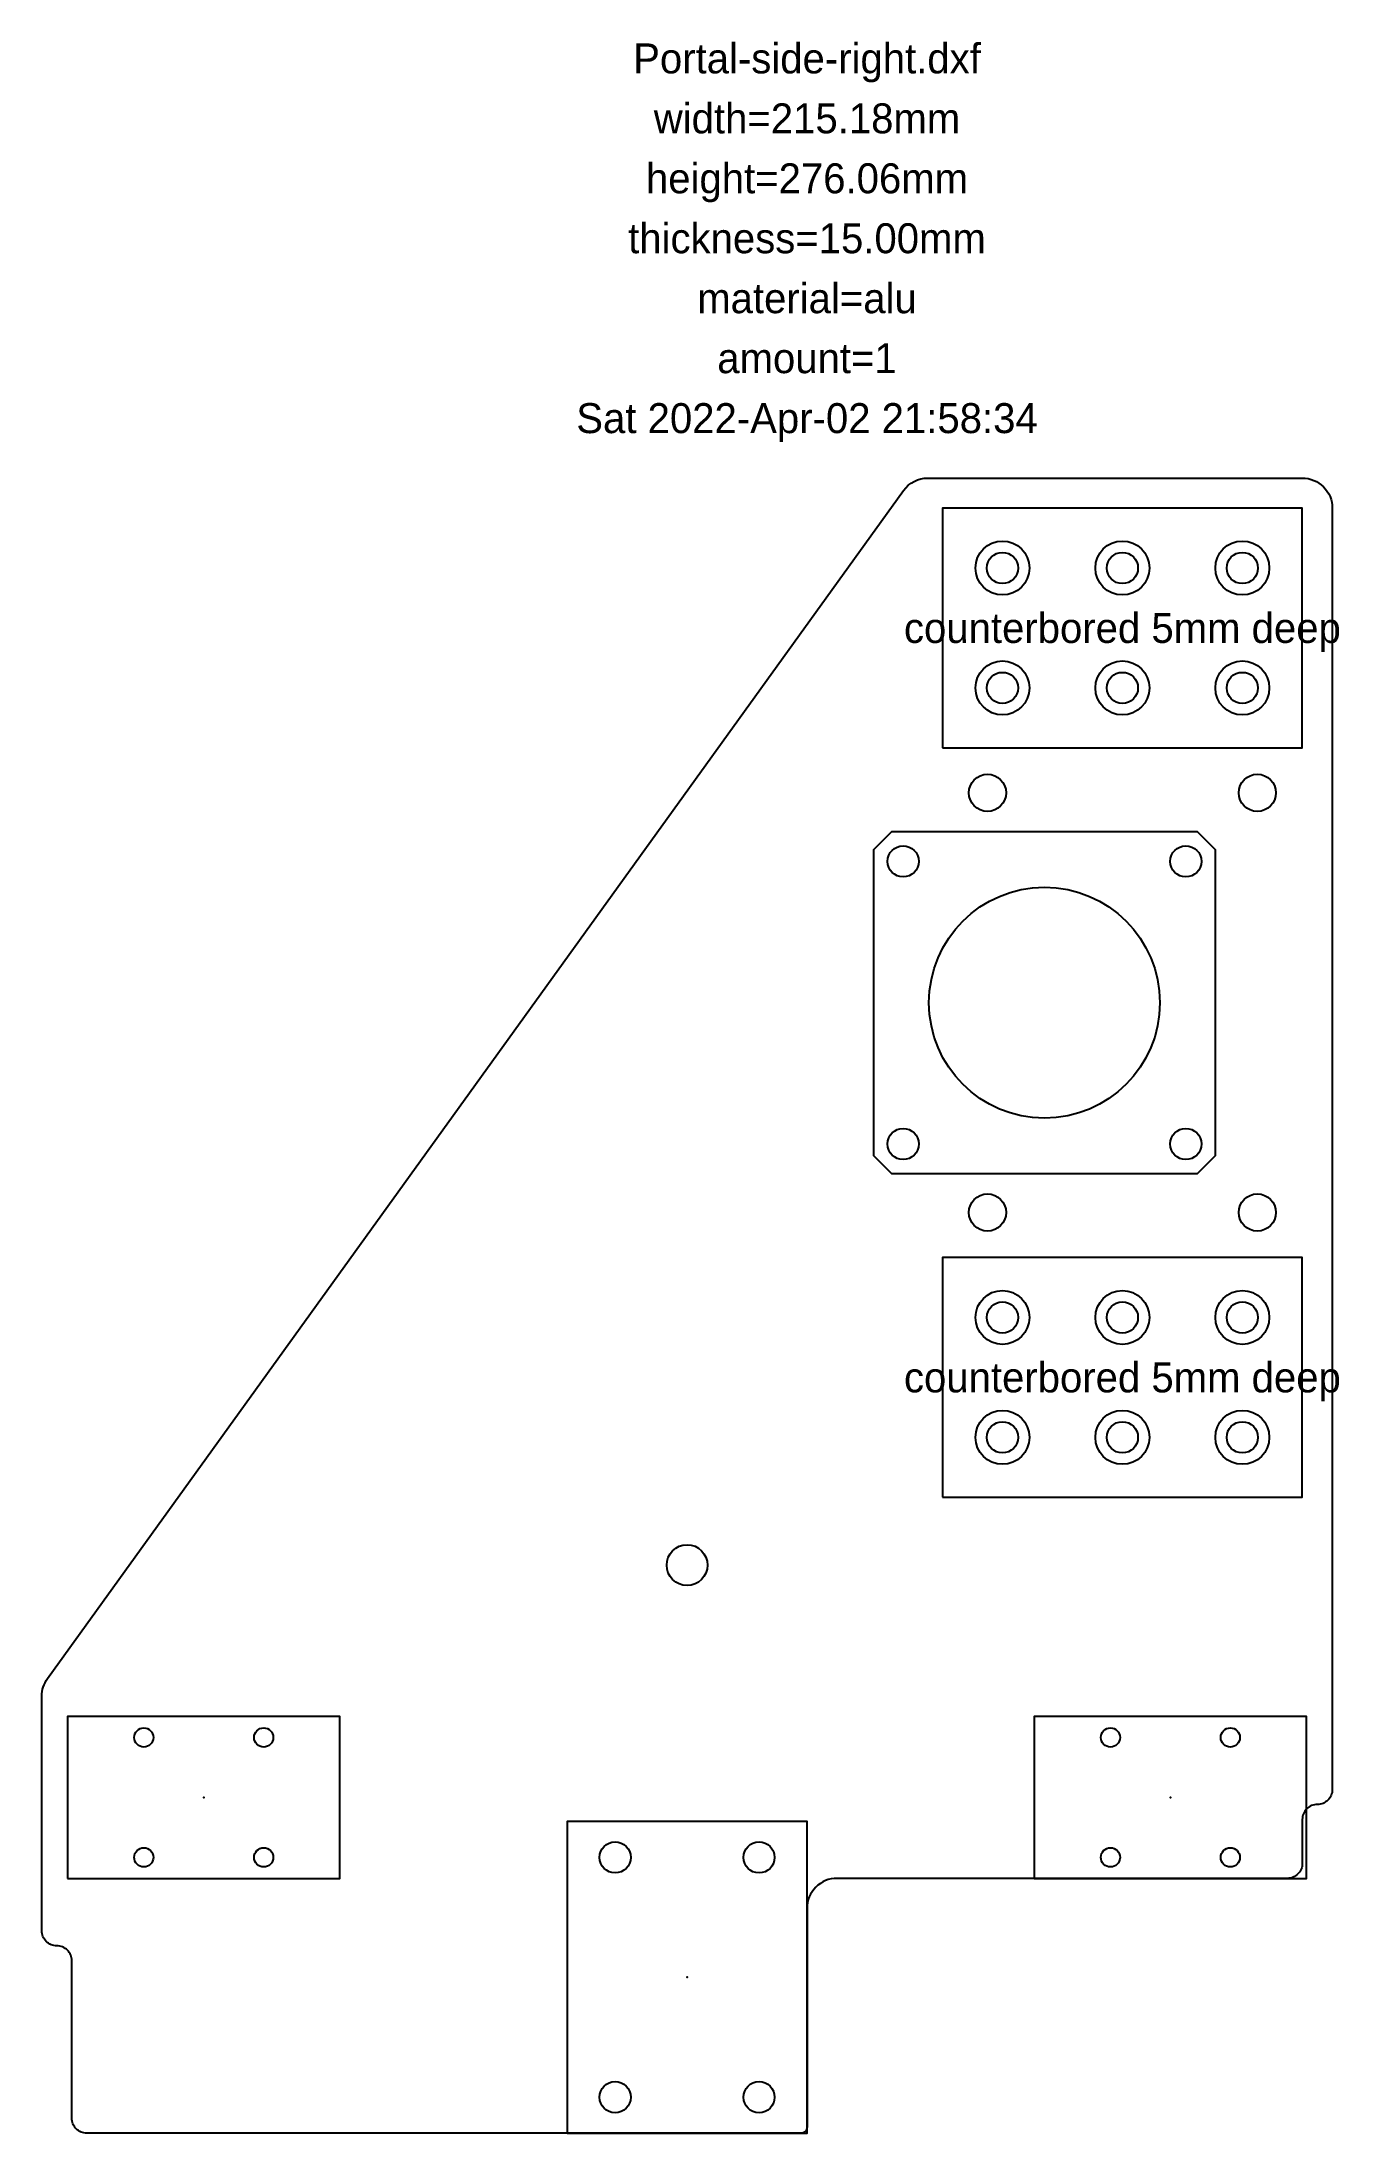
# Model space of a CAD drawing. Header units: millimetres. Extents: x -215 to 1, y 0 to 349.
import ezdxf
from ezdxf.enums import TextEntityAlignment as Align

# ---------------------------------------------------------------- set-up
doc = ezdxf.new("R2010")
doc.units = ezdxf.units.MM
doc.layers.add('annotation', color=2, linetype='Continuous')
doc.layers.add('outline', color=2, linetype='Continuous')
doc.styles.add('LiberationSerif', font='LiberationSerif-Regular.ttf')

msp = doc.modelspace()

# ---------------------------------------------------------------- linework, layer by layer
msp.add_lwpolyline([(-2.5, 54.82), (-2.5, 54.82, 0.414214), (-5, 52.32), (-5, 45, -0.414214), (-7.5, 42.5), (-82.59, 42.5, 0.414214), (-87.59, 37.5), (-87.59, 1, -0.414214), (-88.59, 0), (-207.68, 0, -0.414214), (-210.18, 2.5), (-210.18, 28.75, 0.414214), (-212.68, 31.25), (-212.68, 31.25, -0.414214), (-215.18, 33.75), (-215.18, 72.88, -0.157311), (-214.24, 75.81), (-71.5, 273.98, -0.241187), (-67.44, 276.06), (-5, 276.06, -0.414214), (0, 271.06), (0, 57.32, -0.414214)], format="xyb", close=True)
for centre, radius in [((-55, 261.06), 2.6), ((-35, 261.06), 2.6), ((-15, 261.06), 2.6), ((-55, 241.06), 2.6), ((-35, 241.06), 2.6), ((-15, 241.06), 2.6), ((-57.5, 223.56), 3.1), ((-12.5, 223.56), 3.1), ((-71.57, 212.13), 2.6), ((-24.43, 212.13), 2.6), ((-48, 188.56), 19.25), ((-71.57, 164.99), 2.6), ((-24.43, 164.99), 2.6), ((-57.5, 153.56), 3.1), ((-12.5, 153.56), 3.1), ((-55, 136.06), 2.6), ((-35, 136.06), 2.6), ((-15, 136.06), 2.6), ((-55, 116.06), 2.6), ((-35, 116.06), 2.6), ((-15, 116.06), 2.6), ((-107.59, 94.75), 3.4), ((-198.18, 66), 1.6), ((-178.18, 66), 1.6), ((-37, 66), 1.6), ((-17, 66), 1.6), ((-198.18, 46), 1.6), ((-178.18, 46), 1.6), ((-119.59, 46), 2.6), ((-95.59, 46), 2.6), ((-37, 46), 1.6), ((-17, 46), 1.6), ((-119.59, 6), 2.6), ((-95.59, 6), 2.6)]:
    msp.add_circle(centre, radius)
at = {"layer": 'annotation'}
for centre in [(-55, 261.06), (-35, 261.06), (-15, 261.06), (-55, 241.06), (-35, 241.06), (-15, 241.06), (-55, 136.06), (-35, 136.06), (-15, 136.06), (-55, 116.06), (-35, 116.06), (-15, 116.06)]:
    msp.add_circle(centre, 4.5, dxfattribs=at)
at = {"layer": 'outline'}
for points in [[(-65, 231.06), (-5, 231.06), (-5, 271.06), (-65, 271.06)], [(-73.5, 160.06), (-22.5, 160.06), (-19.5, 163.06), (-19.5, 214.06), (-22.5, 217.06), (-73.5, 217.06), (-76.5, 214.06), (-76.5, 163.06)], [(-65, 106.06), (-5, 106.06), (-5, 146.06), (-65, 146.06)], [(-210.88, 42.5), (-165.48, 42.5), (-165.48, 69.5), (-210.88, 69.5)], [(-49.7, 42.5), (-4.3, 42.5), (-4.3, 69.5), (-49.7, 69.5)], [(-127.59, 0), (-87.59, 0), (-87.59, 52), (-127.59, 52)]]:
    msp.add_lwpolyline(points, close=True, dxfattribs=at)
for p in [(-35, 251.06), (-35, 126.06), (-188.18, 56), (-27, 56), (-107.59, 26)]:
    msp.add_point(p, dxfattribs=at)

# ---------------------------------------------------------------- texts
at = {"layer": 'annotation', "style": 'LiberationSerif'}
for s, p in [('Portal-side-right.dxf', (-87.59, 346.06)), ('width=215.18mm', (-87.59, 336.06)), ('height=276.06mm', (-87.59, 326.06)), ('thickness=15.00mm', (-87.59, 316.06)), ('material=alu', (-87.59, 306.06)), ('amount=1', (-87.59, 296.06)), ('Sat 2022-Apr-02 21:58:34', (-87.59, 286.06)), ('counterbored 5mm deep', (-35, 251.06)), ('counterbored 5mm deep', (-35, 126.06))]:
    msp.add_text(s, height=5, dxfattribs=at).set_placement(p, align=Align.MIDDLE_CENTER)

doc.saveas('drawing.dxf')
